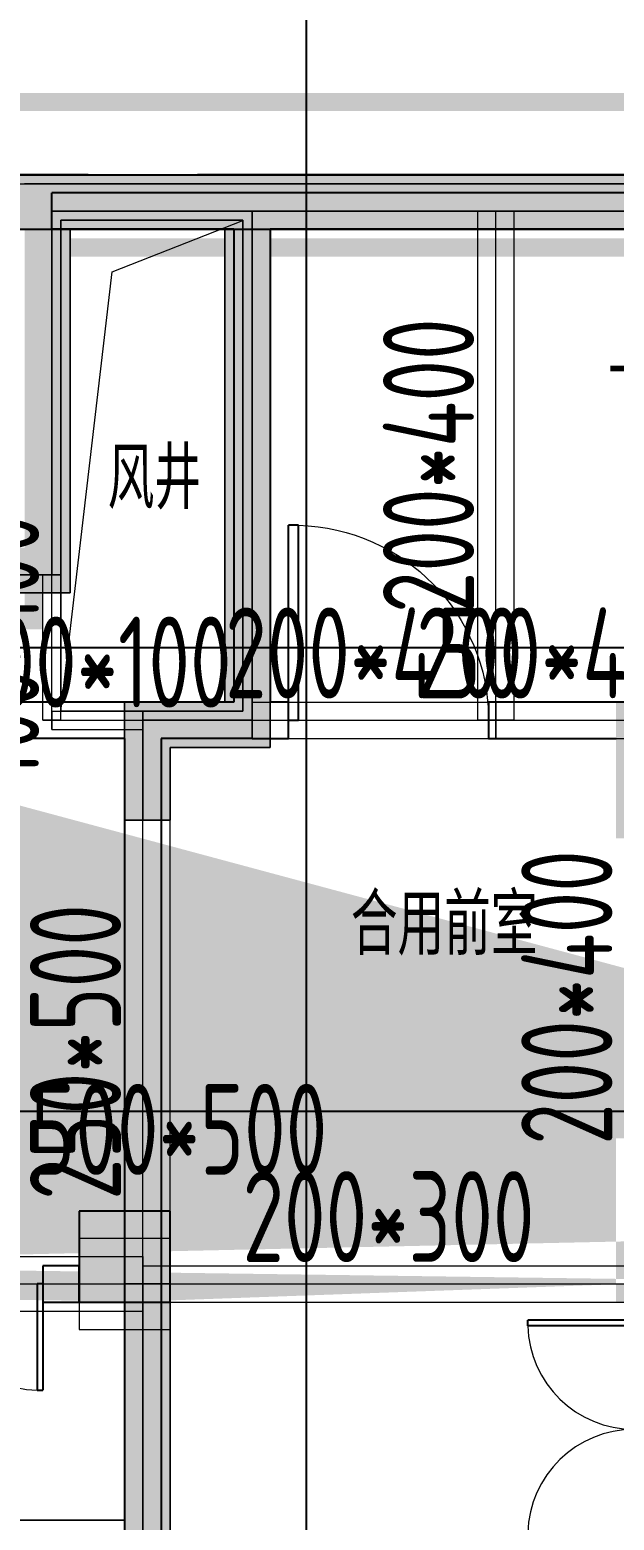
# Model space of a CAD drawing. Extents: x 369444 to 684549, y -549309 to 575337.
# Drawn here: x 425254 to 428464, y 460457 to 468654 of the extents above; entities that cross this region are included whole.
import ezdxf

# ---------------------------------------------------------------- set-up
doc = ezdxf.new("R2010")
doc.units = 0
doc.header["$LTSCALE"] = 1000
doc.header["$MEASUREMENT"] = 0
doc.linetypes.add('DASH', pattern=[0.35, 0.25, -0.1])
for name, color, linetype, lineweight, true_color in [('-1-0-1', 7, 'Continuous', 0, 0xc0c0c0), ('-1-1-2', 7, 'Continuous', 0, 0xc0c0c0), ('-2-0-1', 1, 'Continuous', 0, 0xff0000), ('-2-1-2', 9, 'Continuous', 0, 0x808080), ('1-6-1', 7, 'Continuous', 0, 0x55ff55), ('1-6-2', 7, 'Continuous', 0, 0x55ff55), ('11-6-1', 2, 'Continuous', 0, 0xffff00), ('11-6-2', 2, 'Continuous', 0, 0xffff00), ('11-6-5', 2, 'Continuous', 0, 0xffff00), ('12-6-1', 4, 'Continuous', 0, 0x00ffff), ('12-6-2', 4, 'Continuous', 0, 0x00ffff), ('12-6-5', 4, 'Continuous', 0, 0x00ffff), ('22-0-1', 7, 'Continuous', 0, 0x969696), ('22-0-2', 7, 'Continuous', 0, 0x969696)]:
    doc.layers.add(name, color=color, linetype=linetype, lineweight=lineweight, true_color=true_color)
for name, color, linetype in [('A-WALL-HATCH', 8, 'Continuous'), ('COLUMN', 9, 'Continuous'), ('DIM_SYMB', 3, 'Continuous'), ('DOTE', 1, 'Continuous'), ('HS-A-轮廓线-地下室', 3, 'DASH'), ('PUB_HATCH', 8, 'Continuous'), ('PUB_TEXT', 7, 'Continuous'), ('WALL', 9, 'Continuous'), ('WINDOW', 4, 'Continuous'), ('二期轮廓线', 8, 'DASH'), ('防火分区线', 7, 'Continuous')]:
    doc.layers.add(name, color=color, linetype=linetype)
doc.styles.add('_TCH_DIM', font='SIMPLEX', dxfattribs={"bigfont": 'GBCBIG'})
doc.styles.add('HNSJY', font='hnsjy-07.shx', dxfattribs={"width": 0.8, "bigfont": 'hnsjy-hz.shx'})
doc.styles.add('yjkcad', font='yjkeng.shx', dxfattribs={"width": 0.7, "height": 250, "bigfont": 'yjkchn.shx'})

# ---------------------------------------------------------------- blocks, each defined once
blk = doc.blocks.new('$DorLib2D$00000001')
for p, q in [((0.45, 0.975), (0.5, 0.975)), ((0.45, 0), (0.45, 0.975)), ((0.5, 0), (0.5, 0.975)), ((0.5, 0), (0.45, 0))]:
    blk.add_line(p, q)
at = {"lineweight": 13}
blk.add_arc((0.475, 0), 0.975, 91.46928, 180, dxfattribs=at)
blk = doc.blocks.new('$DorLib2D$00000002')
for p, q in [((-0.5, 0), (-0.5, 0.4875)), ((-0.475, 0.4875), (-0.5, 0.4875)), ((-0.475, 0), (-0.475, 0.4875)), ((0.475, 0), (0.475, 0.4875)), ((0.475, 0.4875), (0.5, 0.4875)), ((0.5, 0), (0.5, 0.4875)), ((-0.5, 0), (-0.475, 0)), ((0.5, 0), (0.475, 0))]:
    blk.add_line(p, q)
at = {"lineweight": 13}
for centre, start, end in [((-0.4875, 0), 0, 88.53072), ((0.4875, 0), 91.46928, 180)]:
    blk.add_arc(centre, 0.4875, start, end, dxfattribs=at)

msp = doc.modelspace()

# ---------------------------------------------------------------- hatches: boundary and pattern name
at = {"layer": 'A-WALL-HATCH'}
msp.add_hatch(color=256, dxfattribs=at).paths.add_polyline_path([(426024.7, 461657), (426024.7, 462157), (425524.7, 462157), (425524.7, 461657)])
at = {"layer": 'PUB_HATCH'}
msp.add_hatch(color=256, dxfattribs=at).paths.add_polyline_path([(424874.6, 467857), (425174.6, 467557), (433674.6, 467557), (433974.6, 467857)])
h = msp.add_hatch(color=256, dxfattribs=at)
h.dxf.hatch_style = 1
h.paths.add_polyline_path([(433674.5, 461707), (433674.5, 462107), (434074.5, 462107), (434074.5, 461707)], flags=17)
h.paths.add_polyline_path([(405174.5, 461707), (405174.5, 462107), (404774.5, 462107), (404774.5, 461707)], flags=17)
h.paths.add_polyline_path([(419974.5, 457857), (420074.5, 457857), (420074.5, 458357), (419574.5, 458357), (419574.5, 457857), (419724.5, 457857)], flags=17)
h.paths.add_polyline_path([(420174.5, 458357), (419574.5, 458357), (419574.5, 455257), (419974.5, 455257), (419974.5, 455457), (419824.5, 455457), (419824.5, 458107), (420174.5, 458107)])
h.paths.add_polyline_path([(399474.5, 455257), (399474.5, 460257), (400224.5, 460257), (400224.5, 460007), (399724.5, 460007), (399724.5, 455257)])
h.paths.add_polyline_path([(409249.5, 456957), (409249.5, 460257), (409499.5, 460257), (409499.5, 456957)])
h.paths.add_polyline_path([(393024.5, 457657), (393024.5, 452107), (393524.5, 452107), (393524.5, 451857), (392774.5, 451857), (392774.5, 457657)])
h.paths.add_polyline_path([(396324.5, 451857), (395424.5, 451857), (395424.5, 452107), (396324.5, 452107), (396324.5, 454357), (396574.5, 454357), (396574.5, 452107), (397124.5, 452107), (397124.5, 451857)])
h.paths.add_polyline_path([(402924.5, 453557), (402924.5, 451107), (403824.5, 451107), (403824.5, 450857), (402674.5, 450857), (402674.5, 453557)])
h.paths.add_polyline_path([(405624.5, 459557), (405624.5, 460257), (407674.5, 460257), (407674.5, 460007), (405874.5, 460007), (405874.5, 459557)])
h.paths.add_polyline_path([(416074.5, 453557), (416074.5, 450857), (414924.5, 450857), (414924.5, 451107), (415824.5, 451107), (415824.5, 453557)])
h.paths.add_polyline_path([(413574.5, 458107), (413074.5, 458107), (413074.5, 455457), (413274.5, 455457), (413274.5, 455257), (412824.5, 455257), (412824.5, 458357), (413574.5, 458357)])
h.paths.add_polyline_path([(419274.5, 453557), (419274.5, 450857), (418624.5, 450857), (418624.5, 451107), (419024.5, 451107), (419024.5, 453557)])
h.paths.add_polyline_path([(406974.5, 461656.8), (406974.5, 462557), (410374.5, 462557), (410374.5, 461656.8), (410174.5, 461656.8), (410174.5, 462357), (407174.5, 462357), (407174.5, 461656.7)], flags=17)
h.paths.add_polyline_path([(405274.5, 455457), (405674.5, 455457), (405674.5, 458107), (405174.5, 458107), (405174.5, 458357), (405874.5, 458357), (405874.5, 455257), (405274.5, 455257)])
h.paths.add_polyline_path([(399724.5, 451107), (400124.5, 451107), (400124.5, 450857), (399474.5, 450857), (399474.5, 451857), (398924.5, 451857), (398924.5, 452107), (399474.5, 452107), (399474.5, 453757), (399724.5, 453757), (399724.5, 452107)])
h.paths.add_polyline_path([(405924.5, 451107), (406124.5, 451107), (406124.5, 450857), (405924.5, 450857), (405524.5, 450857), (405524.5, 451107), (405674.5, 451107), (405674.5, 453557), (405924.5, 453557)])
h.paths.add_polyline_path([(418674.5, 458357), (419274.5, 458357), (419274.5, 455257), (418874.5, 455257), (418874.5, 455457), (419024.5, 455457), (419024.5, 458107), (418674.5, 458107)])
h.paths.add_polyline_path([(396324.5, 456907), (396324.5, 457407), (394524.5, 457407), (394524.5, 457657), (396574.5, 457657), (396574.5, 456907)])
h.paths.add_polyline_path([(401924.5, 458107), (401374.5, 458107), (401374.5, 456307), (401124.5, 456307), (401124.5, 458357), (401924.5, 458357)])
h.paths.add_polyline_path([(410174.5, 464207), (410174.5, 464757), (407974.5, 464757), (407974.5, 464207), (407774.5, 464207), (407774.5, 464957), (410374.5, 464957), (410374.5, 464207)], flags=17)
h.paths.add_polyline_path([(413074.5, 451107), (413224.5, 451107), (413224.5, 450857), (412824.5, 450857), (412624.5, 450857), (412624.5, 451107), (412824.5, 451107), (412824.5, 453557), (413074.5, 453557)])
h.paths.add_polyline_path([(439124.5, 455257), (439124.5, 460007), (438624.5, 460007), (438624.5, 460257), (439374.5, 460257), (439374.5, 455257)])
h.paths.add_polyline_path([(429349.5, 456957), (429349.5, 460257), (429599.5, 460257), (429599.5, 456957)])
h.paths.add_polyline_path([(446074.5, 457657), (446074.5, 451857), (445324.5, 451857), (445324.5, 452107), (445824.5, 452107), (445824.5, 457657)])
h.paths.add_polyline_path([(441724.5, 451857), (441724.5, 452107), (442274.5, 452107), (442274.5, 454357), (442524.5, 454357), (442524.5, 452107), (443424.5, 452107), (443424.5, 451857), (442524.5, 451857)])
h.paths.add_polyline_path([(432974.5, 459557), (432974.5, 460007), (431174.5, 460007), (431174.5, 460257), (433224.5, 460257), (433224.5, 459557)])
h.paths.add_polyline_path([(423024.5, 453557), (423024.5, 451107), (423924.5, 451107), (423924.5, 450857), (422774.5, 450857), (422774.5, 453557)])
h.paths.add_polyline_path([(425274.5, 458357), (426024.5, 458357), (426024.5, 455257), (425574.5, 455257), (425574.5, 455457), (425774.5, 455457), (425774.5, 458107), (425274.5, 458107)])
h.paths.add_polyline_path([(419824.5, 453557), (419824.5, 451107), (420224.5, 451107), (420224.5, 450857), (419574.5, 450857), (419574.5, 453557)])
h.paths.add_polyline_path([(431674.5, 461656.8), (431674.5, 462357), (428674.5, 462357), (428674.5, 461656.8), (428474.5, 461656.8), (428474.5, 462557), (431874.5, 462557), (431874.5, 461656.8)], flags=17)
h.paths.add_polyline_path([(433574.5, 455257), (432974.5, 455257), (432974.5, 458357), (433674.5, 458357), (433674.5, 458107), (433174.5, 458107), (433174.5, 455457), (433574.5, 455457)])
h.paths.add_polyline_path([(439124.5, 452107), (439124.5, 453757), (439374.5, 453757), (439374.5, 452107), (439924.5, 452107), (439924.5, 451857), (439374.5, 451857), (439374.5, 450857), (438724.5, 450857), (438724.5, 451107), (439124.5, 451107)])
h.paths.add_polyline_path([(444324.5, 457407), (442524.5, 457407), (442524.5, 456907), (442274.5, 456907), (442274.5, 457657), (444324.5, 457657)])
h.paths.add_polyline_path([(432924.5, 453557), (433174.5, 453557), (433174.5, 451107), (433324.5, 451107), (433324.5, 450857), (432924.5, 450857), (432724.5, 450857), (432724.5, 451107), (432924.5, 451107)])
h.paths.add_polyline_path([(436924.5, 458357), (437724.5, 458357), (437724.5, 456307), (437474.5, 456307), (437474.5, 458107), (436924.5, 458107)])
h.paths.add_polyline_path([(436174.5, 453557), (436174.5, 450857), (435024.5, 450857), (435024.5, 451107), (435924.5, 451107), (435924.5, 453557)])
h.paths.add_polyline_path([(428474.5, 464207), (428474.5, 464957), (431074.5, 464957), (431074.5, 464207), (430874.5, 464207), (430874.5, 464757), (428674.5, 464757), (428674.5, 464207)], flags=17)
h.paths.add_polyline_path([(429349.5, 451107), (429349.5, 454357), (429599.5, 454357), (429599.5, 451107), (430324.5, 451107), (430324.5, 450857), (429349.5, 450857), (428624.5, 450857), (428624.5, 451107)])
h.paths.add_polyline_path([(425774.5, 453557), (426024.5, 453557), (426024.5, 451107), (426224.5, 451107), (426224.5, 450857), (426024.5, 450857), (425624.5, 450857), (425624.5, 451107), (425774.5, 451107)])
h.paths.add_polyline_path([(413074.5, 461657.3), (413324.5, 461657.3), (413324.5, 462157.3), (412824.5, 462157.3), (412824.5, 461657.3)], flags=17)
h.paths.add_polyline_path([(425774.5, 461657), (426024.5, 461657), (426024.5, 462157), (425524.5, 462157), (425524.5, 461657)], flags=17)
edge = h.paths.add_edge_path()
edge.add_line((413074.5, 461657), (413074.5, 460057))
edge.add_line((413074.5, 460057), (411074.5, 460057))
edge.add_line((411074.5, 460057), (411074.5, 460257))
edge.add_line((411074.5, 460257), (412824.5, 460257))
edge.add_line((412824.5, 460257), (412824.5, 461657.3))
edge.add_line((404774.5, 461707), (401874.5, 461707))
edge.add_line((401874.5, 461707), (401874.5, 464457))
edge.add_line((401874.5, 464457), (399674.5, 464457))
edge.add_line((399674.5, 464457), (399674.5, 461657))
edge.add_line((399674.5, 461657), (399174.5, 461657))
edge.add_line((399174.5, 461657), (399174.5, 461857))
edge.add_line((399174.5, 461857), (399474.5, 461857))
edge.add_line((399474.5, 461857), (399474.5, 464457))
edge.add_line((399474.5, 464457), (397174.5, 464457))
edge.add_line((397174.5, 464457), (397174.5, 463507))
edge.add_line((397174.5, 463507), (396924.5, 463507))
edge.add_line((396924.5, 463507), (396924.5, 464457))
edge.add_line((396924.5, 464457), (396924.5, 464907))
edge.add_line((396924.5, 464907), (392224.5, 464907))
edge.add_line((392224.5, 464907), (392224.5, 461907))
edge.add_line((392224.5, 461907), (393024.5, 461907))
edge.add_line((393024.5, 461907), (393024.5, 461157))
edge.add_line((393024.5, 461157), (392774.5, 461157))
edge.add_line((392774.5, 461157), (392774.5, 461657))
edge.add_line((392774.5, 461657), (391974.5, 461657))
edge.add_line((391974.5, 461657), (391974.5, 465157))
edge.add_line((391974.5, 465157), (397174.5, 465157))
edge.add_line((397174.5, 465157), (397174.5, 464707))
edge.add_line((397174.5, 464707), (399674.5, 464707))
edge.add_line((399674.5, 464707), (402124.5, 464707))
edge.add_line((402124.5, 464707), (402124.5, 461957))
edge.add_line((402124.5, 461957), (404774.5, 461957))
edge.add_line((426024.5, 461657), (426024.5, 460257))
edge.add_line((426024.5, 460257), (427774.5, 460257))
edge.add_line((427774.5, 460257), (427774.5, 460057))
edge.add_line((427774.5, 460057), (425774.5, 460057))
edge.add_line((425774.5, 460057), (425774.5, 461657))
edge.add_line((434074.5, 461957), (436724.5, 461957))
edge.add_line((436724.5, 461957), (436724.5, 464707))
edge.add_line((436724.5, 464707), (439174.5, 464707))
edge.add_line((439174.5, 464707), (441674.5, 464707))
edge.add_line((441674.5, 464707), (441674.5, 465157))
edge.add_line((441674.5, 465157), (446874.5, 465157))
edge.add_line((446874.5, 465157), (446874.5, 461657))
edge.add_line((446874.5, 461657), (446074.5, 461657))
edge.add_line((446074.5, 461657), (446074.5, 461157))
edge.add_line((446074.5, 461157), (445824.5, 461157))
edge.add_line((445824.5, 461157), (445824.5, 461907))
edge.add_line((445824.5, 461907), (446624.5, 461907))
edge.add_line((446624.5, 461907), (446624.5, 464907))
edge.add_line((446624.5, 464907), (441924.5, 464907))
edge.add_line((441924.5, 464907), (441924.5, 464457))
edge.add_line((441924.5, 464457), (441924.5, 463507))
edge.add_line((441924.5, 463507), (441674.5, 463507))
edge.add_line((441674.5, 463507), (441674.5, 464457))
edge.add_line((441674.5, 464457), (439374.5, 464457))
edge.add_line((439374.5, 464457), (439374.5, 461857))
edge.add_line((439374.5, 461857), (439674.5, 461857))
edge.add_line((439674.5, 461857), (439674.5, 461657))
edge.add_line((439674.5, 461657), (439174.5, 461657))
edge.add_line((439174.5, 461657), (439174.5, 464457))
edge.add_line((439174.5, 464457), (436974.5, 464457))
edge.add_line((436974.5, 464457), (436974.5, 461707))
edge.add_line((436974.5, 461707), (434074.5, 461707))
edge.add_line((405174.5, 462107), (405174.5, 467557))
edge.add_line((405174.5, 467557), (412274.5, 467557))
edge.add_line((412274.5, 467557), (412274.5, 464707))
edge.add_line((412274.5, 464707), (412824.5, 464707))
edge.add_line((412824.5, 464707), (412824.5, 464307))
edge.add_line((412824.5, 464307), (413074.5, 464307))
edge.add_line((413074.5, 464307), (413074.5, 464957))
edge.add_line((413074.5, 464957), (412524.5, 464957))
edge.add_line((412524.5, 464957), (412524.5, 467557))
edge.add_line((412524.5, 467557), (413374.5, 467557))
edge.add_line((413374.5, 467557), (413374.5, 465557))
edge.add_line((413374.5, 465557), (419424.5, 465557))
edge.add_line((404924.5, 462107), (404924.5, 467807))
edge.add_line((404924.5, 467807), (412274.5, 467807))
edge.add_line((412274.5, 467807), (413624.5, 467807))
edge.add_line((413624.5, 467807), (413624.5, 465807))
edge.add_line((413624.5, 465807), (419424.5, 465807))
edge.add_line((419924.5, 465557), (425474.5, 465557))
edge.add_line((425474.5, 465557), (425474.5, 467557))
edge.add_line((425474.5, 467557), (426324.5, 467557))
edge.add_line((426324.5, 467557), (426324.5, 464957))
edge.add_line((426324.5, 464957), (425774.5, 464957))
edge.add_line((425774.5, 464957), (425774.5, 464307))
edge.add_line((425774.5, 464307), (426024.5, 464307))
edge.add_line((426024.5, 464307), (426024.5, 464707))
edge.add_line((426024.5, 464707), (426574.5, 464707))
edge.add_line((426574.5, 464707), (426574.5, 467557))
edge.add_line((426574.5, 467557), (433674.5, 467557))
edge.add_line((433674.5, 467557), (433674.5, 462107))
edge.add_line((419924.5, 465807), (425224.5, 465807))
edge.add_line((425224.5, 465807), (425224.5, 467807))
edge.add_line((425224.5, 467807), (426574.5, 467807))
edge.add_line((426574.5, 467807), (433924.5, 467807))
edge.add_line((433924.5, 467807), (433924.5, 462107))
h.paths.add_polyline_path([(410224.5, 451107), (410224.5, 450857), (408524.5, 450857), (408524.5, 451107), (409249.5, 451107), (409249.5, 454357), (409499.5, 454357), (409499.5, 451107)])
h = msp.add_hatch(color=256, dxfattribs=at)
h.dxf.hatch_style = 1
h.paths.add_polyline_path([(404924.5, 467807), (404924.5, 462107), (405174.5, 462107), (405174.5, 467557), (412274.5, 467557), (412274.5, 464707), (412824.5, 464707), (412824.5, 464307), (413074.5, 464307), (413074.5, 464957), (412524.5, 464957), (412524.5, 467557), (413674.5, 467557), (413674.5, 465557), (419424.5, 465557), (419424.5, 465807), (413924.5, 465807), (413924.5, 467807), (412274.5, 467807)])
h.paths.add_polyline_path([(433674.5, 467557), (433674.5, 462107), (433924.5, 462107), (433924.5, 467807), (426574.5, 467807), (424924.5, 467807), (424924.5, 465807), (419924.5, 465807), (419924.5, 465557), (425174.5, 465557), (425174.5, 467557), (426324.5, 467557), (426324.5, 464957), (425774.5, 464957), (425774.5, 464307), (426024.5, 464307), (426024.5, 464707), (426574.5, 464707), (426574.5, 467557)])
h.paths.add_polyline_path([(396124.5, 465157), (396124.5, 464907), (396924.5, 464907), (396924.5, 463507), (397174.5, 463507), (397174.5, 464457), (399474.5, 464457), (399474.5, 461857), (399174.5, 461857), (399174.5, 461657), (399674.5, 461657), (399674.5, 464457), (401874.5, 464457), (401874.5, 461707), (404774.5, 461707), (404774.5, 461957), (402124.5, 461957), (402124.5, 464707), (397174.5, 464707), (397174.5, 465157)])
h.paths.add_polyline_path([(392824.5, 464907), (392824.5, 465157), (391974.5, 465157), (391974.5, 461657), (392774.5, 461657), (392774.5, 461157), (393024.5, 461157), (393024.5, 461907), (392224.5, 461907), (392224.5, 464907)])
h = msp.add_hatch(color=256, dxfattribs=at)
h.dxf.hatch_style = 1
h.paths.add_polyline_path([(426024.5, 461657), (425774.5, 461657), (425774.5, 460057), (427774.5, 460057), (427774.5, 460257), (426024.5, 460257)])

# ---------------------------------------------------------------- linework, layer by layer
at = {"layer": '-1-0-1', "color": 0}
for p in [(425374.4, 467656.9, -3600), (426474.4, 467656.9, -3600), (427814.4, 467656.9, -3600), (428014.4, 467656.9, -3600), (425374.4, 465656.9, -3600), (425374.4, 464856.9, -3600), (425874.4, 464856.9, -3600), (426474.4, 464856.9, -3600), (427814.4, 464856.9, -3600), (425874.4, 464306.9, -3600), (425874.4, 461756.7, -3600), (425874.4, 461256.7, -3600)]:
    msp.add_point(p, dxfattribs=at)
at = {"layer": '-1-1-2', "color": 0}
for p, q in [((425374.4, 467656.9, -3600), (425374.4, 467656.9)), ((426474.4, 467656.9, -3600), (426474.4, 467656.9)), ((427814.4, 467656.9, -3600), (427814.4, 467656.9)), ((428014.4, 467656.9, -3600), (428014.4, 467656.9)), ((425374.4, 465656.9, -3600), (425374.4, 465656.9)), ((425374.4, 464856.9, -3600), (425374.4, 464856.9)), ((425874.4, 464856.9, -3600), (425874.4, 464856.9)), ((426474.4, 464856.9, -3600), (426474.4, 464856.9)), ((427814.4, 464856.9, -3600), (427814.4, 464856.9)), ((425874.4, 464306.9, -3600), (425874.4, 464306.9)), ((425874.4, 461756.7, -3600), (425874.4, 461756.7)), ((425874.4, 461256.7, -3600), (425874.4, 461256.7))]:
    msp.add_line(p, q, dxfattribs=at)
at = {"layer": '-2-0-1', "color": 0}
for p, q in [((425374.4, 467656.9, -3600), (426474.4, 467656.9, -3600)), ((425374.4, 465656.9, -3600), (425374.4, 467656.9, -3600)), ((426474.4, 464856.9, -3600), (426474.4, 467656.9, -3600)), ((426474.4, 467656.9, -3600), (427814.4, 467656.9, -3600)), ((427814.4, 467656.9, -3600), (428014.4, 467656.9, -3600)), ((427814.4, 464856.9, -3600), (427814.4, 467656.9, -3600)), ((428014.4, 467656.9, -3600), (430124.4, 467656.9, -3600)), ((420649.4, 465656.9, -3600), (425374.4, 465656.9, -3600)), ((425374.4, 464856.9, -3600), (425374.4, 465656.9, -3600)), ((425374.4, 464856.9, -3600), (425874.4, 464856.9, -3600)), ((425874.4, 464306.9, -3600), (425874.4, 464856.9, -3600)), ((425874.4, 464856.9, -3600), (426474.4, 464856.9, -3600)), ((426474.4, 464856.9, -3600), (427814.4, 464856.9, -3600)), ((427814.4, 464856.9, -3600), (428574.4, 464856.9, -3600)), ((425874.4, 461756.7, -3600), (425874.4, 464306.9, -3600)), ((420649.4, 461756.7, -3600), (425874.4, 461756.7, -3600)), ((425874.4, 461256.7, -3600), (425874.4, 461756.7, -3600)), ((425874.4, 461756.7, -3600), (428574.4, 461756.7, -3600)), ((425874.4, 460332.2, -3600), (425874.4, 461256.7, -3600))]:
    msp.add_line(p, q, dxfattribs=at)
at = {"layer": '-2-1-2', "color": 0}
for p, q in [((425374.4, 467656.9), (426474.4, 467656.9)), ((425374.4, 465656.9), (425374.4, 467656.9)), ((426474.4, 464856.9), (426474.4, 467656.9)), ((426474.4, 467656.9), (427814.4, 467656.9)), ((427814.4, 467656.9), (428014.4, 467656.9)), ((427814.4, 464856.9), (427814.4, 467656.9)), ((428014.4, 467656.9), (430124.4, 467656.9)), ((420649.4, 465656.9), (425374.4, 465656.9)), ((425374.4, 464856.9), (425374.4, 465656.9)), ((425374.4, 464856.9), (425874.4, 464856.9)), ((425874.4, 464306.9), (425874.4, 464856.9)), ((425874.4, 464856.9), (426474.4, 464856.9)), ((426474.4, 464856.9), (427814.4, 464856.9)), ((427814.4, 464856.9), (428574.4, 464856.9)), ((425874.4, 461756.7), (425874.4, 464306.9)), ((420649.4, 461756.7), (425874.4, 461756.7)), ((425874.4, 461256.7), (425874.4, 461756.7)), ((425874.4, 461756.7), (428574.4, 461756.7)), ((425874.4, 460332.2), (425874.4, 461256.7))]:
    msp.add_line(p, q, dxfattribs=at)
at = {"layer": '1-6-1', "color": 0}
for p, q in [((426474.4, 467806.9, -3600), (425224.4, 467806.9, -3600)), ((425224.4, 467806.9), (426474.4, 467806.9)), ((426474.4, 467806.9), (426474.4, 467806.9, -3600)), ((426474.4, 467806.9, -3600), (426474.4, 467806.9)), ((427814.4, 467806.9, -3600), (426474.4, 467806.9, -3600)), ((426474.4, 467806.9), (427814.4, 467806.9)), ((427814.4, 467806.9, -3600), (427814.4, 467806.9)), ((428014.4, 467806.9, -3600), (427814.4, 467806.9, -3600)), ((427814.4, 467806.9), (428014.4, 467806.9)), ((427814.4, 467806.9), (427814.4, 467806.9, -3600)), ((428014.4, 467806.9, -3600), (428014.4, 467806.9)), ((430124.4, 467806.9, -3600), (428014.4, 467806.9, -3600)), ((428014.4, 467806.9), (430124.4, 467806.9)), ((428014.4, 467806.9), (428014.4, 467806.9, -3600)), ((425474.4, 467556.9), (425474.4, 467556.9, -3600)), ((426324.4, 467556.9), (425474.4, 467556.9)), ((425474.4, 467556.9, -3600), (426324.4, 467556.9, -3600)), ((425474.4, 467556.9), (425474.4, 465556.9)), ((425474.4, 467556.9, -3600), (425474.4, 467556.9)), ((425474.4, 465556.9, -3600), (425474.4, 467556.9, -3600)), ((426324.4, 467556.9, -3600), (426324.4, 467556.9)), ((426324.4, 467556.9, -3600), (426324.4, 464956.9, -3600)), ((426324.4, 467556.9), (426324.4, 467556.9, -3600)), ((426324.4, 464956.9), (426324.4, 467556.9)), ((426574.4, 467556.9), (426574.4, 464706.9)), ((426574.4, 467556.9, -3600), (426574.4, 467556.9)), ((426574.4, 464706.9, -3600), (426574.4, 467556.9, -3600)), ((426574.4, 467556.9), (426574.4, 467556.9, -3600)), ((427814.4, 467556.9), (426574.4, 467556.9)), ((426574.4, 467556.9, -3600), (427814.4, 467556.9, -3600)), ((427814.4, 467556.9), (427814.4, 467556.9, -3600)), ((428014.4, 467556.9), (427814.4, 467556.9)), ((427814.4, 467556.9, -3600), (428014.4, 467556.9, -3600)), ((427814.4, 467556.9, -3600), (427814.4, 467556.9)), ((428014.4, 467556.9), (428014.4, 467556.9, -3600)), ((430124.4, 467556.9), (428014.4, 467556.9)), ((428014.4, 467556.9, -3600), (430124.4, 467556.9, -3600)), ((428014.4, 467556.9, -3600), (428014.4, 467556.9)), ((425474.4, 465556.9), (420649.4, 465556.9)), ((420649.4, 465556.9, -3600), (425474.4, 465556.9, -3600)), ((425474.4, 465556.9, -3600), (425474.4, 465556.9)), ((425474.4, 465556.9), (425474.4, 465556.9, -3600)), ((425774.4, 464956.9, -3600), (425774.4, 464306.9, -3600)), ((425774.4, 464956.9), (425774.4, 464956.9, -3600)), ((425774.4, 464306.9), (425774.4, 464956.9)), ((425774.4, 464956.9, -3600), (425774.4, 464956.9)), ((426324.4, 464956.9, -3600), (425774.4, 464956.9, -3600)), ((425774.4, 464956.9), (426324.4, 464956.9)), ((426324.4, 464956.9, -3600), (426324.4, 464956.9)), ((426324.4, 464956.9), (426324.4, 464956.9, -3600)), ((426024.4, 464706.9), (426024.4, 464306.9)), ((426024.4, 464706.9, -3600), (426024.4, 464706.9)), ((426024.4, 464306.9, -3600), (426024.4, 464706.9, -3600)), ((426024.4, 464706.9), (426024.4, 464706.9, -3600)), ((426574.4, 464706.9), (426024.4, 464706.9)), ((426024.4, 464706.9, -3600), (426574.4, 464706.9, -3600)), ((426574.4, 464706.9), (426574.4, 464706.9, -3600)), ((426574.4, 464706.9, -3600), (426574.4, 464706.9)), ((425774.4, 464306.9, -3600), (425774.4, 464306.9)), ((425774.4, 464306.9, -3600), (426024.4, 464306.9, -3600)), ((425774.4, 464306.9), (425774.4, 464306.9, -3600)), ((426024.4, 464306.9), (425774.4, 464306.9)), ((426024.4, 464306.9), (426024.4, 464306.9, -3600)), ((426024.4, 464306.9, -3600), (426024.4, 464306.9)), ((425774.4, 461756.7, -3600), (425774.4, 461256.7, -3600)), ((425774.4, 461756.7), (425774.4, 461756.7, -3600)), ((425774.4, 461256.7), (425774.4, 461756.7)), ((425774.4, 461756.7, -3600), (425774.4, 461756.7)), ((426024.4, 461756.7, -3600), (425774.4, 461756.7, -3600)), ((425774.4, 461756.7), (426024.4, 461756.7)), ((426024.4, 461756.7), (426024.4, 461256.7)), ((426024.4, 461756.7, -3600), (426024.4, 461756.7)), ((426024.4, 461256.7, -3600), (426024.4, 461756.7, -3600)), ((426024.4, 461756.7), (426024.4, 461756.7, -3600)), ((425774.4, 461256.7, -3600), (425774.4, 460457.2, -3600)), ((425774.4, 461256.7), (425774.4, 461256.7, -3600)), ((425774.4, 460457.2), (425774.4, 461256.7)), ((425774.4, 461256.7, -3600), (425774.4, 461256.7)), ((426024.4, 461256.7), (426024.4, 460332.2)), ((426024.4, 461256.7, -3600), (426024.4, 461256.7)), ((426024.4, 460332.2, -3600), (426024.4, 461256.7, -3600)), ((426024.4, 461256.7), (426024.4, 461256.7, -3600)), ((425774.4, 460457.2, -3600), (422274.3, 460457.2, -3600)), ((422274.3, 460457.2), (425774.4, 460457.2)), ((425774.4, 460457.2), (425774.4, 460457.2, -3600)), ((425774.4, 460457.2, -3600), (425774.4, 460457.2))]:
    msp.add_line(p, q, dxfattribs=at)
at = {"layer": '1-6-2', "color": 0}
for p, q in [((425374.4, 467656.9), (425374.4, 467656.9, -3600)), ((426474.4, 467656.9), (425374.4, 467656.9)), ((425374.4, 467656.9, -3600), (426474.4, 467656.9, -3600)), ((425374.4, 467656.9), (425374.4, 465656.9)), ((425374.4, 467656.9, -3600), (425374.4, 467656.9)), ((425374.4, 465656.9, -3600), (425374.4, 467656.9, -3600)), ((426474.4, 467656.9, -3600), (426474.4, 467656.9)), ((426474.4, 467656.9), (426474.4, 464856.9)), ((426474.4, 467656.9, -3600), (426474.4, 467656.9)), ((426474.4, 464856.9, -3600), (426474.4, 467656.9, -3600)), ((426474.4, 467656.9), (426474.4, 467656.9, -3600)), ((427814.4, 467656.9), (426474.4, 467656.9)), ((426474.4, 467656.9, -3600), (427814.4, 467656.9, -3600)), ((427814.4, 467656.9), (427814.4, 467656.9, -3600)), ((428014.4, 467656.9), (427814.4, 467656.9)), ((427814.4, 467656.9, -3600), (428014.4, 467656.9, -3600)), ((427814.4, 467656.9, -3600), (427814.4, 467656.9)), ((428014.4, 467656.9), (428014.4, 467656.9, -3600)), ((430124.4, 467656.9), (428014.4, 467656.9)), ((428014.4, 467656.9, -3600), (430124.4, 467656.9, -3600)), ((428014.4, 467656.9, -3600), (428014.4, 467656.9)), ((425374.4, 465656.9), (420649.4, 465656.9)), ((420649.4, 465656.9, -3600), (425374.4, 465656.9, -3600)), ((425374.4, 465656.9, -3600), (425374.4, 465656.9)), ((425374.4, 465656.9), (425374.4, 465656.9, -3600)), ((425874.4, 464856.9), (425874.4, 464306.9)), ((425874.4, 464856.9, -3600), (425874.4, 464856.9)), ((425874.4, 464306.9, -3600), (425874.4, 464856.9, -3600)), ((425874.4, 464856.9), (425874.4, 464856.9, -3600)), ((426474.4, 464856.9), (425874.4, 464856.9)), ((425874.4, 464856.9, -3600), (426474.4, 464856.9, -3600)), ((426474.4, 464856.9), (426474.4, 464856.9, -3600)), ((426474.4, 464856.9, -3600), (426474.4, 464856.9)), ((425874.4, 464306.9), (425874.4, 464306.9, -3600)), ((425874.4, 461756.7), (425874.4, 461256.7)), ((425874.4, 461756.7, -3600), (425874.4, 461756.7)), ((425874.4, 461256.7, -3600), (425874.4, 461756.7, -3600)), ((425874.4, 461256.7), (425874.4, 460332.2)), ((425874.4, 461256.7, -3600), (425874.4, 461256.7)), ((425874.4, 460332.2, -3600), (425874.4, 461256.7, -3600)), ((425874.4, 461256.7), (425874.4, 461256.7, -3600))]:
    msp.add_line(p, q, dxfattribs=at)
at = {"layer": '11-6-1', "color": 0}
for p, q in [((425524.4, 462006.7, -5100), (425524.4, 461506.7, -5100)), ((426024.4, 462006.7, -5100), (425524.4, 462006.7, -5100)), ((425524.4, 462006.7, -8700), (425524.4, 461506.7, -8700)), ((426024.4, 462006.7, -8700), (425524.4, 462006.7, -8700)), ((425524.4, 462006.7, -8700), (425524.4, 462006.7, -5100)), ((426024.4, 461506.7, -5100), (426024.4, 462006.7, -5100)), ((426024.4, 461506.7, -8700), (426024.4, 462006.7, -8700)), ((426024.4, 462006.7, -8700), (426024.4, 462006.7, -5100)), ((425524.4, 461506.7, -5100), (426024.4, 461506.7, -5100)), ((425524.4, 461506.7, -8700), (426024.4, 461506.7, -8700)), ((425524.4, 461506.7, -8700), (425524.4, 461506.7, -5100)), ((426024.4, 461506.7, -8700), (426024.4, 461506.7, -5100))]:
    msp.add_line(p, q, dxfattribs=at)
at = {"layer": '11-6-2', "color": 0}
msp.add_line((425874.4, 461756.7, -8700), (425874.4, 461756.7, -5100), dxfattribs=at)
at = {"layer": '12-6-1', "color": 0}
for p, q in [((427714.4, 467656.9), (427914.4, 467656.9)), ((427714.4, 467656.9, -400), (427714.4, 467656.9)), ((427914.4, 467656.9, -400), (427714.4, 467656.9, -400)), ((427714.4, 464856.9), (427714.4, 467656.9)), ((427714.4, 464856.9, -400), (427714.4, 467656.9, -400)), ((427914.4, 467656.9), (427914.4, 467656.9, -400)), ((427914.4, 464856.9), (427914.4, 467656.9)), ((427914.4, 464856.9, -400), (427914.4, 467656.9, -400)), ((425324.4, 465656.9), (425424.4, 465656.9)), ((425324.4, 465656.9, -100), (425324.4, 465656.9)), ((425424.4, 465656.9, -100), (425324.4, 465656.9, -100)), ((425324.4, 464856.9), (425324.4, 465656.9)), ((425324.4, 464856.9, -100), (425324.4, 465656.9, -100)), ((425424.4, 465656.9), (425424.4, 465656.9, -100)), ((425424.4, 464856.9), (425424.4, 465656.9)), ((425424.4, 464856.9, -100), (425424.4, 465656.9, -100)), ((426474.4, 464956.9), (426474.4, 464756.9)), ((426474.4, 464956.9, -450), (426474.4, 464956.9)), ((426474.4, 464756.9, -450), (426474.4, 464956.9, -450)), ((426474.4, 464956.9), (427814.4, 464956.9)), ((426474.4, 464956.9, -450), (427814.4, 464956.9, -450)), ((427814.4, 464956.9), (427814.4, 464756.9)), ((427814.4, 464956.9, -450), (427814.4, 464956.9)), ((427814.4, 464756.9, -450), (427814.4, 464956.9, -450)), ((427814.4, 464956.9), (427814.4, 464756.9)), ((427814.4, 464956.9, -450), (427814.4, 464956.9)), ((427814.4, 464756.9, -450), (427814.4, 464956.9, -450)), ((427814.4, 464956.9), (428574.4, 464956.9)), ((427814.4, 464956.9, -450), (428574.4, 464956.9, -450)), ((425374.4, 464906.9), (425374.4, 464806.9)), ((425374.4, 464906.9, -100), (425374.4, 464906.9)), ((425374.4, 464806.9, -100), (425374.4, 464906.9, -100)), ((425374.4, 464906.9), (425874.4, 464906.9)), ((425374.4, 464906.9, -100), (425874.4, 464906.9, -100)), ((425874.4, 464906.9), (425874.4, 464806.9)), ((425874.4, 464906.9, -100), (425874.4, 464906.9)), ((425874.4, 464806.9, -100), (425874.4, 464906.9, -100)), ((425324.4, 464856.9), (425424.4, 464856.9)), ((425324.4, 464856.9, -100), (425324.4, 464856.9)), ((425424.4, 464856.9, -100), (425324.4, 464856.9, -100)), ((425374.4, 464806.9), (425374.4, 464806.9, -100)), ((425374.4, 464806.9), (425874.4, 464806.9)), ((425374.4, 464806.9, -100), (425874.4, 464806.9, -100)), ((425424.4, 464856.9), (425424.4, 464856.9, -100)), ((425874.4, 464806.9), (425874.4, 464806.9, -100)), ((427714.4, 464856.9), (427914.4, 464856.9)), ((427714.4, 464856.9, -400), (427714.4, 464856.9)), ((427914.4, 464856.9, -400), (427714.4, 464856.9, -400)), ((427914.4, 464856.9), (427914.4, 464856.9, -400)), ((426474.4, 464756.9), (426474.4, 464756.9, -450)), ((426474.4, 464756.9), (427814.4, 464756.9)), ((426474.4, 464756.9, -450), (427814.4, 464756.9, -450)), ((427814.4, 464756.9), (427814.4, 464756.9, -450)), ((427814.4, 464756.9), (427814.4, 464756.9, -450)), ((427814.4, 464756.9), (428574.4, 464756.9)), ((427814.4, 464756.9, -450), (428574.4, 464756.9, -450)), ((425774.4, 464306.9), (426024.4, 464306.9)), ((425774.4, 464306.9, -500), (425774.4, 464306.9)), ((426024.4, 464306.9, -500), (425774.4, 464306.9, -500)), ((425774.4, 461756.7), (425774.4, 464306.9)), ((425774.4, 461756.7, -500), (425774.4, 464306.9, -500)), ((426024.4, 464306.9), (426024.4, 464306.9, -500)), ((426024.4, 461756.7), (426024.4, 464306.9)), ((426024.4, 461756.7, -500), (426024.4, 464306.9, -500)), ((420649.4, 461906.7), (425874.4, 461906.7)), ((420649.4, 461906.7, -850), (425874.4, 461906.7, -850)), ((425874.4, 461906.7), (425874.4, 461606.7)), ((425874.4, 461906.7, -850), (425874.4, 461906.7)), ((425874.4, 461606.7, -850), (425874.4, 461906.7, -850)), ((425874.4, 461856.7), (425874.4, 461656.7)), ((425874.4, 461856.7, -300), (425874.4, 461856.7)), ((425874.4, 461656.7, -300), (425874.4, 461856.7, -300)), ((425874.4, 461856.7), (428574.4, 461856.7)), ((425874.4, 461856.7, -300), (428574.4, 461856.7, -300)), ((425774.4, 461756.7), (426024.4, 461756.7)), ((425774.4, 461756.7, -500), (425774.4, 461756.7)), ((426024.4, 461756.7, -500), (425774.4, 461756.7, -500)), ((426024.4, 461756.7), (426024.4, 461756.7, -500)), ((420649.4, 461606.7), (425874.4, 461606.7)), ((420649.4, 461606.7, -850), (425874.4, 461606.7, -850)), ((425874.4, 461656.7), (425874.4, 461656.7, -300)), ((425874.4, 461656.7), (428574.4, 461656.7)), ((425874.4, 461656.7, -300), (428574.4, 461656.7, -300)), ((425874.4, 461606.7), (425874.4, 461606.7, -850))]:
    msp.add_line(p, q, dxfattribs=at)
at = {"layer": '12-6-2', "color": 0}
for p, q in [((427814.4, 464856.9), (427814.4, 467656.9)), ((425374.4, 464856.9), (425374.4, 465656.9)), ((425374.4, 464856.9), (425874.4, 464856.9)), ((426474.4, 464856.9), (427814.4, 464856.9)), ((427814.4, 464856.9), (428574.4, 464856.9)), ((425874.4, 461756.7), (425874.4, 464306.9)), ((420649.4, 461756.7), (425874.4, 461756.7)), ((425874.4, 461756.7), (428574.4, 461756.7))]:
    msp.add_line(p, q, dxfattribs=at)
at = {"layer": '22-0-1', "color": 0}
for p, q in [((425424.3, 467606.4, -100), (425424.3, 464906.4, -100)), ((426424.3, 467606.4, -100), (425424.3, 467606.4, -100)), ((425424.4, 467606.9, -100), (426424.4, 467606.9, -100)), ((425424.4, 467606.9), (425424.4, 467606.9, -100)), ((426424.4, 467606.9), (425424.4, 467606.9)), ((425424.4, 467606.9, -100), (425424.4, 467606.9)), ((425424.4, 464906.9, -100), (425424.4, 467606.9, -100)), ((425424.4, 467606.9), (425424.4, 464906.9)), ((426424.4, 467606.9, -100), (425424.4, 467606.9, -100)), ((425424.4, 467606.9, -100), (425424.4, 464906.9, -100)), ((426424.4, 467606.9, -100), (425424.4, 467606.9, -100)), ((425424.4, 467606.9, -100), (425424.4, 464906.9, -100)), ((425706.3, 467323.4, -100), (426424.3, 467606.4, -100)), ((426424.4, 467606.9, -100), (426424.4, 467606.9)), ((426424.4, 467606.9, -100), (426424.4, 464906.9, -100)), ((426424.4, 467606.9), (426424.4, 467606.9, -100)), ((426424.4, 464906.9), (426424.4, 467606.9)), ((426424.4, 464906.9, -100), (426424.4, 467606.9, -100)), ((426424.4, 464906.9, -100), (426424.4, 467606.9, -100)), ((425424.3, 464906.4, -100), (425706.3, 467323.4, -100)), ((425424.4, 464906.9, -100), (425424.4, 464906.9)), ((426424.4, 464906.9, -100), (425424.4, 464906.9, -100)), ((425424.4, 464906.9), (426424.4, 464906.9)), ((425424.4, 464906.9), (425424.4, 464906.9, -100)), ((425424.4, 464906.9, -100), (426424.4, 464906.9, -100)), ((425424.4, 464906.9, -100), (426424.4, 464906.9, -100)), ((426424.4, 464906.9, -100), (426424.4, 464906.9)), ((426424.4, 464906.9), (426424.4, 464906.9, -100))]:
    msp.add_line(p, q, dxfattribs=at)
at = {"layer": '22-0-2', "color": 0}
for p, q in [((426424.4, 467606.9, -100), (425424.4, 467606.9, -100)), ((425424.4, 467606.9, -100), (425424.4, 464906.9, -100)), ((426424.4, 464906.9, -100), (426424.4, 467606.9, -100)), ((425424.4, 464906.9, -100), (426424.4, 464906.9, -100))]:
    msp.add_line(p, q, dxfattribs=at)
at = {"layer": 'COLUMN', "color": 8}
for p, q in [((426024.7, 462157), (425524.7, 462157)), ((425524.7, 462157), (425524.7, 461657)), ((426024.7, 461657), (426024.7, 462157)), ((425524.7, 461657), (426024.7, 461657))]:
    msp.add_line(p, q, dxfattribs=at)
at = {"layer": 'DOTE', "color": 8}
msp.add_line((426774.5, 261807), (426774.5, 476704.8), dxfattribs=at)
at = {"layer": 'DOTE', "color": 8, "lineweight": -2}
for p, q in [((377844.4, 465257), (624570.9, 465257)), ((377844.4, 462707), (624570.9, 462707))]:
    msp.add_line(p, q, dxfattribs=at)
at = {"layer": 'HS-A-轮廓线-地下室', "lineweight": -2, "ltscale": 8}
msp.add_lwpolyline([(441624.5, 464757), (436674.5, 464757), (436674.5, 462007), (433974.5, 462007), (433974.5, 467857), (433974.5, 467857), (424874.5, 467857), (424874.5, 465807), (413974.5, 465807), (413974.5, 467857), (404874.5, 467857), (404874.5, 462007), (402174.5, 462007), (402174.5, 464757), (397174.5, 464757)], dxfattribs=at)
at = {"layer": 'PUB_HATCH', "lineweight": 0, "ltscale": 1}
for points in [[(419924.5, 465807), (424924.5, 465807), (424924.5, 467807), (426574.5, 467807), (433924.5, 467807), (433924.5, 462107)], [(419924.5, 465557), (425174.5, 465557), (425174.5, 467557), (426324.5, 467557), (426324.5, 464957), (425774.5, 464957), (425774.5, 464307), (426024.5, 464307), (426024.5, 464707), (426574.5, 464707), (426574.5, 467557), (433674.5, 467557), (433674.5, 462107)], [(426024.5, 461657), (426024.5, 460257), (427774.5, 460257), (427774.5, 460057), (425774.5, 460057), (425774.5, 461657)]]:
    msp.add_lwpolyline(points, dxfattribs=at)
msp.add_lwpolyline([(425774.5, 461657), (426024.5, 461657), (426024.5, 462157), (425524.5, 462157), (425524.5, 461657)], close=True, dxfattribs=at)
at = {"layer": 'WALL'}
for p, q in [((424874.6, 467857), (433974.6, 467857)), ((426474.5, 467757), (425374.5, 467757)), ((425374.5, 467557), (425374.5, 467757)), ((433874.5, 467757), (426474.5, 467757)), ((425174.6, 467557), (433674.6, 467557)), ((426374.5, 467557), (425374.5, 467557)), ((426374.5, 467557), (426374.5, 464957)), ((433674.5, 467557), (426574.5, 467557)), ((426574.5, 467557), (426574.5, 464957)), ((425874.5, 464957), (422074.5, 464957)), ((426374.5, 464957), (425874.5, 464957)), ((426674.5, 464957), (426574.5, 464957)), ((426674.5, 464757), (426674.5, 464957)), ((428574.5, 464957), (427774.5, 464957)), ((427774.5, 464957), (427774.5, 464757)), ((425774.5, 464757), (422274.5, 464757)), ((425774.5, 464757), (425774.5, 460057)), ((426474.5, 464757), (425974.5, 464757)), ((425974.5, 464757), (425974.5, 460257)), ((426474.5, 464757), (426674.5, 464757)), ((427774.5, 464757), (428474.5, 464757)), ((425524.5, 461857), (425324.5, 461857)), ((425324.5, 461857), (425324.5, 461657)), ((425524.5, 461657), (425524.5, 461857)), ((425324.5, 461657), (425524.5, 461657))]:
    msp.add_line(p, q, dxfattribs=at)
at = {"layer": '二期轮廓线', "ltscale": 6}
msp.add_lwpolyline([(441624.6, 464757), (436674.6, 464757), (436674.7, 462007), (433974.7, 462007), (433974.6, 467857), (433974.6, 467857), (424874.6, 467857), (424874.7, 465807), (413974.7, 465807), (413974.7, 467857), (404874.6, 467857), (404874.7, 462007), (402174.7, 462007), (402174.6, 464757), (397174.6, 464757)], dxfattribs=at)
at = {"layer": '防火分区线', "color": 114, "linetype": 'DASH', "ltscale": 8, "const_width": 100}
for points in [[(441224.5, 465157), (436274.5, 465157), (436274.5, 462407), (434374.5, 462407), (434374.5, 467807.1), (434374.5, 468257), (424474.5, 468257), (424474.5, 466207.1), (414374.5, 466207), (414374.5, 468207), (412074.5, 468207), (412074.5, 464407), (412574.5, 464407), (412574.5, 459707), (416924.5, 459707), (416924.5, 455756.9), (415524.5, 455756.9), (415524.5, 451357), (414774.5, 451357), (414774.5, 427356.9), (415049.5, 427356.9), (415049.5, 423057)], [(442024.5, 464357), (437074.5, 464357), (437074.5, 461607), (433574.5, 461607), (433574.5, 467457), (425274.5, 467457), (425274.5, 465407.1), (413574.5, 465407), (413574.5, 467407), (412874.5, 467407), (412874.5, 465207), (413374.5, 465207), (413374.5, 460507), (417724.5, 460507), (417724.5, 454956.9), (416324.5, 454956.9), (416324.5, 450557), (415574.5, 450557), (415574.5, 428156.9), (415849.5, 428156.9), (415849.5, 423407.1), (465574.6, 423442.4)]]:
    msp.add_lwpolyline(points, dxfattribs=at)

# ---------------------------------------------------------------- block references
at = {"layer": 'WINDOW', "xscale": -1100, "yscale": 1100, "zscale": 1100}
msp.add_blockref('$DorLib2D$00000001', (427224.5, 464857), dxfattribs=at)
at = {"layer": 'WINDOW', "xscale": 1200, "yscale": 1200, "zscale": 1200}
for p, rotation in [((424724.5, 461757), 179.9999184373555), ((428574.5, 460957), 90)]:
    msp.add_blockref('$DorLib2D$00000002', p, dxfattribs=dict(at, rotation=rotation))

# ---------------------------------------------------------------- texts
at = {"layer": '11-6-5', "color": 0, "insert": (426074.4, 462356.7, -3600), "char_height": 500, "attachment_point": 8, "style": 'yjkcad'}
msp.add_mtext('500*500', dxfattribs=at)
at = {"layer": '12-6-5', "color": 0, "char_height": 500, "attachment_point": 8, "rotation": 90, "style": 'yjkcad'}
for s, insert in [('200*400', (427694.4, 466256.9)), ('100*100', (425304.4, 465256.9)), ('200*400', (428454.4, 463331.9)), ('250*500', (425754.4, 463031.8))]:
    msp.add_mtext(s, dxfattribs=dict(at, insert=insert))
at = {"layer": '12-6-5', "color": 0, "char_height": 500, "attachment_point": 8, "style": 'yjkcad'}
for s, insert in [('200*450', (427144.4, 464976.9)), ('200*450', (428194.4, 464976.9)), ('100*100', (425624.4, 464926.9)), ('200*300', (427224.4, 461876.7))]:
    msp.add_mtext(s, dxfattribs=dict(at, insert=insert))
at = {"layer": 'DIM_SYMB', "color": 7, "style": '_TCH_DIM'}
msp.add_text('上', height=337.6, dxfattribs=at).set_placement((428431, 466757))
at = {"layer": 'PUB_TEXT', "style": 'HNSJY', "width": 0.8}
for s, p in [('风井', (425681, 466019.1)), ('合用前室', (427017.2, 463564.8))]:
    msp.add_text(s, height=337.59, dxfattribs=at).set_placement(p)

doc.saveas('drawing.dxf')
